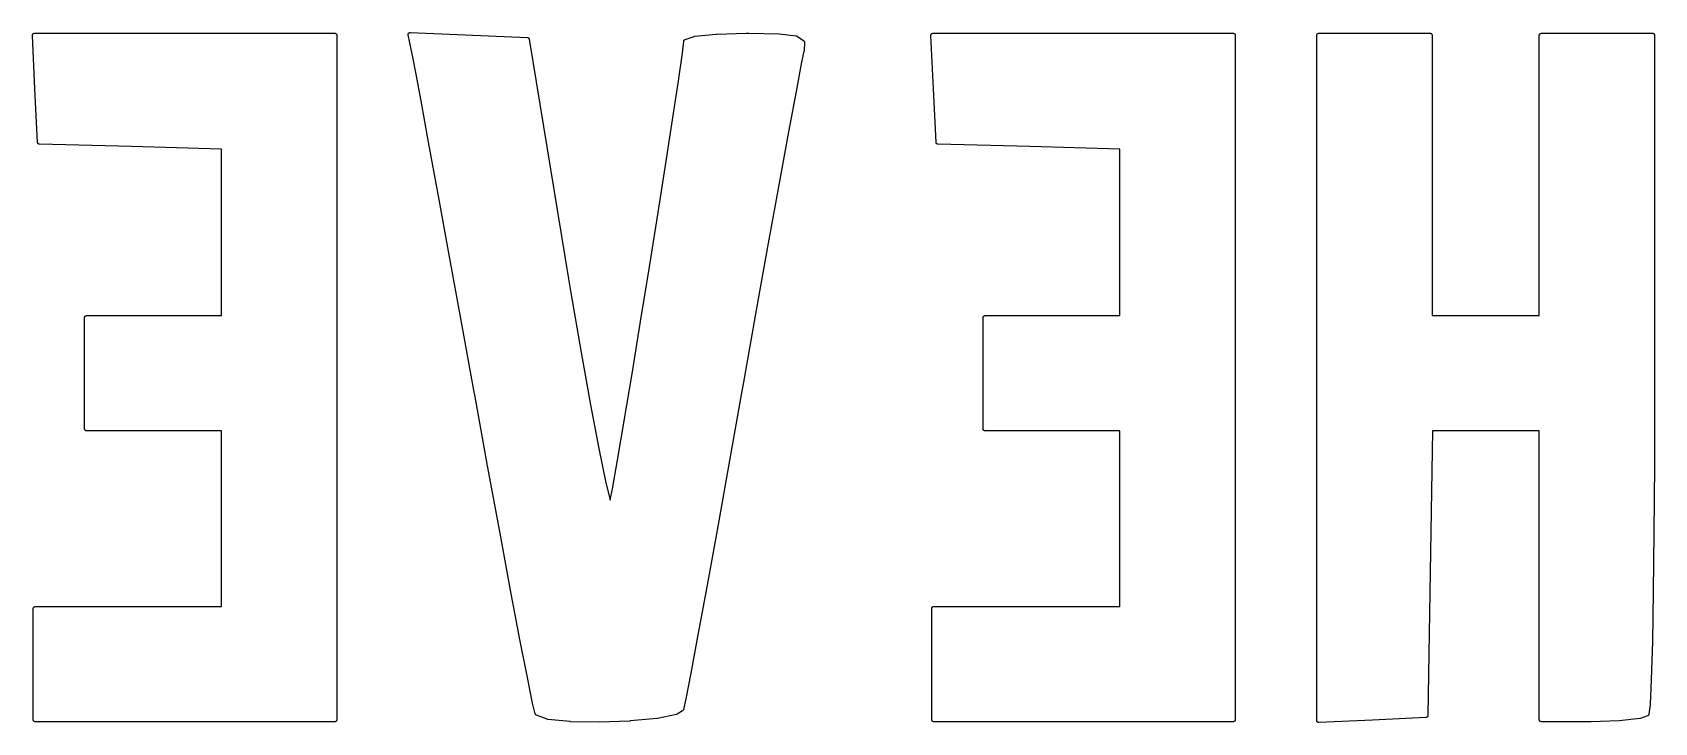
# Model space of a CAD drawing. Extents: x 82.3 to 113.6, y -103.4 to -64.8.
# Drawn here: x 92.578 to 96.59, y -86.417 to -84.709 of the extents above; entities that cross this region are included whole.
import ezdxf

# ---------------------------------------------------------------- set-up
doc = ezdxf.new("R2010")
doc.units = 0
doc.layers.add('BLACK', color=7, linetype='CONTINUOUS')

msp = doc.modelspace()

# ---------------------------------------------------------------- linework, layer by layer
at = {"layer": 'BLACK', "linetype": 'CONTINUOUS'}
for p, q in [((92.5778, -84.7163), (92.5779, -84.7159)), ((92.5778, -84.7164), (92.5778, -84.7163)), ((92.5778, -84.7165), (92.5778, -84.7164)), ((92.5778, -84.7166), (92.5778, -84.7165)), ((92.5841, -84.8488), (92.5778, -84.7166)), ((92.5779, -84.7153), (92.578, -84.715)), ((92.5779, -84.7154), (92.5779, -84.7153)), ((92.5779, -84.7155), (92.5779, -84.7154)), ((92.5779, -84.7159), (92.5779, -84.7155)), ((92.578, -84.715), (92.5781, -84.7146)), ((92.5781, -84.7146), (92.5782, -84.7145)), ((92.5782, -84.7144), (92.5784, -84.7141)), ((92.5782, -84.7145), (92.5782, -84.7144)), ((92.5784, -84.7141), (92.5786, -84.7137)), ((92.5786, -84.7136), (92.5787, -84.7135)), ((92.5786, -84.7137), (92.5786, -84.7136)), ((92.5787, -84.7135), (92.5789, -84.7132)), ((92.5789, -84.7132), (92.5791, -84.7129)), ((92.5791, -84.7129), (92.5792, -84.7129)), ((92.5792, -84.7129), (92.5793, -84.7128)), ((92.5793, -84.7128), (92.5796, -84.7125)), ((92.5796, -84.7125), (92.5799, -84.7123)), ((92.5799, -84.7123), (92.58, -84.7122)), ((92.58, -84.7122), (92.5804, -84.712)), ((92.58, -84.7122), (92.58, -84.7122)), ((92.5804, -84.712), (92.5807, -84.7118)), ((92.5807, -84.7118), (92.5808, -84.7118)), ((92.5808, -84.7118), (92.5809, -84.7117)), ((92.5809, -84.7117), (92.5813, -84.7116)), ((92.5813, -84.7116), (92.5816, -84.7115)), ((92.5816, -84.7115), (92.5817, -84.7115)), ((92.5817, -84.7115), (92.5818, -84.7114)), ((92.5818, -84.7114), (92.5822, -84.7114)), ((92.5822, -84.7114), (92.5826, -84.7113)), ((92.5826, -84.7113), (92.5827, -84.7113)), ((92.5827, -84.7113), (92.5828, -84.7113)), ((92.5828, -84.7113), (93.3257, -84.7113)), ((93.3257, -84.7113), (93.3262, -84.7114)), ((93.3262, -84.7114), (93.3267, -84.7114)), ((93.3267, -84.7114), (93.3267, -84.7114)), ((93.3267, -84.7114), (93.3267, -84.7114)), ((93.3267, -84.7114), (93.3272, -84.7116)), ((93.3272, -84.7116), (93.3276, -84.7117)), ((93.3276, -84.7117), (93.3276, -84.7117)), ((93.3276, -84.7117), (93.3276, -84.7117)), ((93.3276, -84.7117), (93.3281, -84.712)), ((93.3281, -84.712), (93.3285, -84.7122)), ((93.3285, -84.7122), (93.3285, -84.7122)), ((93.3285, -84.7122), (93.3285, -84.7122)), ((93.3285, -84.7122), (93.3288, -84.7125)), ((93.3288, -84.7125), (93.3292, -84.7128)), ((93.3292, -84.7128), (93.3292, -84.7128)), ((93.3292, -84.7128), (93.3292, -84.7128)), ((93.3292, -84.7128), (93.3295, -84.7131)), ((93.3295, -84.7131), (93.3298, -84.7136)), ((93.3298, -84.7136), (93.3298, -84.7136)), ((93.3298, -84.7136), (93.3298, -84.7136)), ((93.3298, -84.7136), (93.33, -84.714)), ((93.33, -84.714), (93.3303, -84.7144)), ((93.3303, -84.7144), (93.3303, -84.7144)), ((93.3303, -84.7144), (93.3303, -84.7145)), ((93.3303, -84.7145), (93.3304, -84.7148)), ((93.3304, -84.7148), (93.3306, -84.7154)), ((93.3306, -84.7154), (93.3306, -84.7154)), ((93.3306, -84.7154), (93.3306, -84.7154)), ((93.3306, -84.7154), (93.3306, -84.7158)), ((93.3306, -84.7158), (93.3307, -84.7163)), ((93.3307, -84.7163), (93.3307, -86.4097)), ((93.5074, -84.7137), (93.5075, -84.7133)), ((93.5074, -84.7141), (93.5074, -84.7137)), ((93.5074, -84.7142), (93.5074, -84.7141)), ((93.5074, -84.7143), (93.5074, -84.7142)), ((93.5074, -84.7147), (93.5074, -84.7143)), ((93.5074, -84.715), (93.5074, -84.7147)), ((93.5074, -84.7151), (93.5074, -84.715)), ((93.5074, -84.7153), (93.5074, -84.7151)), ((93.5075, -84.7153), (93.5074, -84.7153)), ((93.5075, -84.7131), (93.5076, -84.7127)), ((93.5075, -84.7132), (93.5075, -84.7131)), ((93.5075, -84.7133), (93.5075, -84.7132)), ((93.5196, -84.7745), (93.5075, -84.7153)), ((93.5076, -84.7127), (93.5077, -84.7124)), ((93.5077, -84.7124), (93.5078, -84.7123)), ((93.5078, -84.7122), (93.508, -84.7119)), ((93.5078, -84.7123), (93.5078, -84.7122)), ((93.508, -84.7119), (93.5082, -84.7115)), ((93.5082, -84.7115), (93.5083, -84.7114)), ((93.5083, -84.7113), (93.5086, -84.7111)), ((93.5083, -84.7114), (93.5083, -84.7113)), ((93.5086, -84.7111), (93.5088, -84.7108)), ((93.5088, -84.7108), (93.5089, -84.7107)), ((93.5089, -84.7107), (93.509, -84.7106)), ((93.509, -84.7106), (93.5093, -84.7104)), ((93.5093, -84.7104), (93.5096, -84.7101)), ((93.5096, -84.7101), (93.5097, -84.7101)), ((93.5097, -84.7101), (93.5098, -84.71)), ((93.5098, -84.71), (93.5101, -84.7099)), ((93.5101, -84.7099), (93.5105, -84.7097)), ((93.5105, -84.7097), (93.5106, -84.7097)), ((93.5106, -84.7097), (93.5107, -84.7096)), ((93.5107, -84.7096), (93.511, -84.7095)), ((93.511, -84.7095), (93.5114, -84.7094)), ((93.5114, -84.7094), (93.5115, -84.7094)), ((93.5115, -84.7094), (93.5116, -84.7094)), ((93.5116, -84.7094), (93.512, -84.7094)), ((93.512, -84.7094), (93.5124, -84.7093)), ((93.5124, -84.7093), (93.5125, -84.7093)), ((93.5125, -84.7093), (93.5126, -84.7093)), ((93.5126, -84.7093), (93.8021, -84.7219)), ((93.8021, -84.7219), (93.8022, -84.7219)), ((93.8021, -84.7219), (93.8021, -84.7219)), ((93.8021, -84.7219), (93.8021, -84.7219)), ((93.8022, -84.7219), (93.8026, -84.722)), ((93.8026, -84.722), (93.803, -84.7221)), ((93.803, -84.7221), (93.8031, -84.7221)), ((93.8031, -84.7221), (93.8031, -84.7221)), ((93.8031, -84.7221), (93.8036, -84.7222)), ((93.8036, -84.7222), (93.804, -84.7224)), ((93.804, -84.7224), (93.804, -84.7224)), ((93.804, -84.7224), (93.804, -84.7224)), ((93.804, -84.7224), (93.8044, -84.7227)), ((93.8044, -84.7227), (93.8048, -84.7229)), ((93.8048, -84.7229), (93.8048, -84.7229)), ((93.8048, -84.7229), (93.8049, -84.7229)), ((93.8049, -84.7229), (93.8052, -84.7232)), ((93.8052, -84.7232), (93.8055, -84.7235)), ((93.8055, -84.7235), (93.8056, -84.7236)), ((93.8056, -84.7236), (93.8056, -84.7236)), ((93.8056, -84.7236), (93.8058, -84.7239)), ((93.8058, -84.7239), (93.8061, -84.7243)), ((93.8061, -84.7243), (93.8061, -84.7243)), ((93.8061, -84.7243), (93.8062, -84.7244)), ((93.8062, -84.7244), (93.8064, -84.7248)), ((93.8064, -84.7248), (93.8066, -84.7252)), ((93.8066, -84.7252), (93.8066, -84.7252)), ((93.8066, -84.7252), (93.8066, -84.7252)), ((93.8066, -84.7252), (93.8067, -84.7256)), ((93.8067, -84.7256), (93.8068, -84.7261)), ((93.8068, -84.7261), (93.9042, -85.3188)), ((94.1856, -84.7604), (94.1887, -84.7317)), ((94.1887, -84.7317), (94.1888, -84.7316)), ((94.1888, -84.7312), (94.189, -84.7304)), ((94.1888, -84.7314), (94.1888, -84.7312)), ((94.1888, -84.7316), (94.1888, -84.7314)), ((94.189, -84.7302), (94.1891, -84.7301)), ((94.189, -84.7304), (94.189, -84.7302)), ((94.189, -84.7304), (94.189, -84.7304)), ((94.1891, -84.7301), (94.1892, -84.7298)), ((94.1892, -84.7298), (94.1893, -84.7294)), ((94.1893, -84.7294), (94.1894, -84.7293)), ((94.1894, -84.7292), (94.1896, -84.7289)), ((94.1894, -84.7293), (94.1894, -84.7292)), ((94.1896, -84.7289), (94.1898, -84.7286)), ((94.1898, -84.7286), (94.1899, -84.7285)), ((94.1899, -84.7284), (94.1902, -84.7281)), ((94.1899, -84.7285), (94.1899, -84.7284)), ((94.1902, -84.7281), (94.1904, -84.7278)), ((94.1904, -84.7278), (94.1905, -84.7278)), ((94.1905, -84.7278), (94.1906, -84.7277)), ((94.1906, -84.7277), (94.1909, -84.7275)), ((94.1909, -84.7275), (94.1912, -84.7272)), ((94.1912, -84.7272), (94.1913, -84.7272)), ((94.1913, -84.7272), (94.1914, -84.7271)), ((94.1914, -84.7271), (94.1917, -84.727)), ((94.1917, -84.727), (94.1921, -84.7268)), ((94.1921, -84.7268), (94.1922, -84.7268)), ((94.1922, -84.7268), (94.1923, -84.7267)), ((94.1923, -84.7267), (94.2148, -84.7191)), ((94.2148, -84.7191), (94.2149, -84.719)), ((94.2149, -84.719), (94.2149, -84.719)), ((94.2149, -84.719), (94.215, -84.719)), ((94.215, -84.719), (94.2154, -84.7189)), ((94.2154, -84.7189), (94.2158, -84.7188)), ((94.2158, -84.7188), (94.2159, -84.7188)), ((94.2159, -84.7188), (94.2692, -84.7134)), ((94.2159, -84.7188), (94.2159, -84.7188)), ((94.2692, -84.7134), (94.2693, -84.7134)), ((94.2693, -84.7134), (94.2694, -84.7134)), ((94.2694, -84.7134), (94.2696, -84.7134)), ((94.2696, -84.7134), (94.343, -84.7113)), ((94.343, -84.7113), (94.343, -84.7113)), ((94.343, -84.7113), (94.3431, -84.7113)), ((94.3431, -84.7113), (94.3431, -84.7113)), ((94.3431, -84.7113), (94.3497, -84.7113)), ((94.3497, -84.7113), (94.3498, -84.7113)), ((94.3498, -84.7113), (94.3498, -84.7113)), ((94.3498, -84.7113), (94.3498, -84.7113)), ((94.3498, -84.7113), (94.4251, -84.7126)), ((94.4251, -84.7126), (94.4252, -84.7127)), ((94.4252, -84.7127), (94.4254, -84.7127)), ((94.4254, -84.7127), (94.4256, -84.7127)), ((94.4256, -84.7127), (94.4673, -84.7179)), ((94.4673, -84.7179), (94.4674, -84.7179)), ((94.4674, -84.7179), (94.4676, -84.7179)), ((94.4676, -84.7179), (94.4678, -84.7179)), ((94.4678, -84.7179), (94.4681, -84.718)), ((94.4681, -84.718), (94.4683, -84.7181)), ((94.4683, -84.7181), (94.4685, -84.7182)), ((94.4685, -84.7182), (94.4687, -84.7182)), ((94.4687, -84.7182), (94.469, -84.7184)), ((94.469, -84.7184), (94.4692, -84.7185)), ((94.4692, -84.7185), (94.4694, -84.7186)), ((94.4694, -84.7186), (94.4696, -84.7187)), ((94.4696, -84.7187), (94.4857, -84.7299)), ((94.4857, -84.7299), (94.4858, -84.7299)), ((94.4858, -84.7299), (94.4859, -84.73)), ((94.4859, -84.73), (94.4859, -84.73)), ((94.4859, -84.73), (94.4862, -84.7303)), ((94.4862, -84.7303), (94.4865, -84.7306)), ((94.4865, -84.7306), (94.4866, -84.7306)), ((94.4866, -84.7306), (94.4867, -84.7307)), ((94.4867, -84.7307), (94.4869, -84.731)), ((94.4879, -84.7343), (94.4867, -84.7537)), ((94.4869, -84.731), (94.4871, -84.7313)), ((94.4871, -84.7313), (94.4872, -84.7314)), ((94.4872, -84.7314), (94.4872, -84.7315)), ((94.4872, -84.7315), (94.4874, -84.7318)), ((94.4874, -84.7318), (94.4876, -84.7322)), ((94.4876, -84.7322), (94.4876, -84.7323)), ((94.4876, -84.7323), (94.4876, -84.7324)), ((94.4876, -84.7324), (94.4877, -84.7328)), ((94.4877, -84.7328), (94.4878, -84.7331)), ((94.4878, -84.7331), (94.4878, -84.7332)), ((94.4878, -84.7332), (94.4879, -84.7333)), ((94.4879, -84.7333), (94.4879, -84.7337)), ((94.4879, -84.7337), (94.4879, -84.7341)), ((94.4879, -84.7341), (94.4879, -84.7342)), ((94.4879, -84.7342), (94.4879, -84.7343)), ((94.8003, -84.7163), (94.8004, -84.7159)), ((94.8003, -84.7164), (94.8003, -84.7163)), ((94.8003, -84.7165), (94.8003, -84.7164)), ((94.8003, -84.7166), (94.8003, -84.7165)), ((94.8066, -84.8488), (94.8003, -84.7166)), ((94.8004, -84.7153), (94.8005, -84.715)), ((94.8004, -84.7154), (94.8004, -84.7153)), ((94.8004, -84.7155), (94.8004, -84.7154)), ((94.8004, -84.7159), (94.8004, -84.7155)), ((94.8005, -84.715), (94.8006, -84.7146)), ((94.8006, -84.7146), (94.8007, -84.7145)), ((94.8007, -84.7144), (94.8009, -84.7141)), ((94.8007, -84.7145), (94.8007, -84.7144)), ((94.8009, -84.7141), (94.8011, -84.7137)), ((94.8011, -84.7136), (94.8012, -84.7135)), ((94.8011, -84.7137), (94.8011, -84.7136)), ((94.8012, -84.7135), (94.8014, -84.7132)), ((94.8014, -84.7132), (94.8016, -84.7129)), ((94.8016, -84.7129), (94.8017, -84.7129)), ((94.8017, -84.7129), (94.8018, -84.7128)), ((94.8018, -84.7128), (94.8021, -84.7125)), ((94.8021, -84.7125), (94.8024, -84.7123)), ((94.8024, -84.7123), (94.8025, -84.7122)), ((94.8025, -84.7122), (94.8029, -84.712)), ((94.8025, -84.7122), (94.8025, -84.7122)), ((94.8029, -84.712), (94.8032, -84.7118)), ((94.8032, -84.7118), (94.8033, -84.7118)), ((94.8033, -84.7118), (94.8034, -84.7117)), ((94.8034, -84.7117), (94.8038, -84.7116)), ((94.8038, -84.7116), (94.8041, -84.7115)), ((94.8041, -84.7115), (94.8042, -84.7115)), ((94.8042, -84.7115), (94.8043, -84.7114)), ((94.8043, -84.7114), (94.8047, -84.7114)), ((94.8047, -84.7114), (94.8051, -84.7113)), ((94.8051, -84.7113), (94.8052, -84.7113)), ((94.8052, -84.7113), (94.8053, -84.7113)), ((94.8053, -84.7113), (95.5482, -84.7113)), ((95.5482, -84.7113), (95.5487, -84.7114)), ((95.5487, -84.7114), (95.5492, -84.7114)), ((95.5492, -84.7114), (95.5492, -84.7114)), ((95.5492, -84.7114), (95.5492, -84.7114)), ((95.5492, -84.7114), (95.5497, -84.7116)), ((95.5497, -84.7116), (95.5501, -84.7117)), ((95.5501, -84.7117), (95.5501, -84.7117)), ((95.5501, -84.7117), (95.5501, -84.7117)), ((95.5501, -84.7117), (95.5506, -84.712)), ((95.5506, -84.712), (95.551, -84.7122)), ((95.551, -84.7122), (95.551, -84.7122)), ((95.551, -84.7122), (95.551, -84.7122)), ((95.551, -84.7122), (95.5513, -84.7125)), ((95.5513, -84.7125), (95.5517, -84.7128)), ((95.5517, -84.7128), (95.5517, -84.7128)), ((95.5517, -84.7128), (95.5517, -84.7128)), ((95.5517, -84.7128), (95.552, -84.7131)), ((95.552, -84.7131), (95.5523, -84.7136)), ((95.5523, -84.7136), (95.5523, -84.7136)), ((95.5523, -84.7136), (95.5523, -84.7136)), ((95.5523, -84.7136), (95.5525, -84.714)), ((95.5525, -84.714), (95.5528, -84.7144)), ((95.5528, -84.7144), (95.5528, -84.7144)), ((95.5528, -84.7144), (95.5528, -84.7145)), ((95.5528, -84.7145), (95.5529, -84.7148)), ((95.5529, -84.7148), (95.5531, -84.7154)), ((95.5531, -84.7154), (95.5531, -84.7154)), ((95.5531, -84.7154), (95.5531, -84.7154)), ((95.5531, -84.7154), (95.5531, -84.7158)), ((95.5531, -84.7158), (95.5532, -84.7163)), ((95.5532, -84.7163), (95.5532, -86.4097)), ((95.7548, -84.7163), (95.7549, -84.7157)), ((95.7548, -86.4117), (95.7548, -84.7163)), ((95.7549, -84.7153), (95.7551, -84.7148)), ((95.7549, -84.7157), (95.7549, -84.7153)), ((95.7549, -84.7153), (95.7549, -84.7153)), ((95.7549, -84.7153), (95.7549, -84.7153)), ((95.7551, -84.7148), (95.7552, -84.7144)), ((95.7552, -84.7144), (95.7555, -84.7139)), ((95.7552, -84.7144), (95.7552, -84.7144)), ((95.7552, -84.7144), (95.7552, -84.7144)), ((95.7555, -84.7139), (95.7557, -84.7135)), ((95.7557, -84.7135), (95.756, -84.7131)), ((95.7557, -84.7135), (95.7557, -84.7135)), ((95.7557, -84.7135), (95.7557, -84.7135)), ((95.756, -84.7131), (95.7563, -84.7128)), ((95.7563, -84.7128), (95.7567, -84.7125)), ((95.7563, -84.7128), (95.7563, -84.7128)), ((95.7563, -84.7128), (95.7563, -84.7128)), ((95.7567, -84.7125), (95.7571, -84.7122)), ((95.7571, -84.7121), (95.7575, -84.7119)), ((95.7571, -84.7122), (95.7571, -84.7121)), ((95.7571, -84.7122), (95.7571, -84.7122)), ((95.7575, -84.7119), (95.7579, -84.7117)), ((95.7579, -84.7117), (95.7579, -84.7117)), ((95.7579, -84.7117), (95.758, -84.7117)), ((95.758, -84.7117), (95.7584, -84.7116)), ((95.7584, -84.7116), (95.7589, -84.7114)), ((95.7589, -84.7114), (95.7589, -84.7114)), ((95.7589, -84.7114), (95.7589, -84.7114)), ((95.7589, -84.7114), (95.7593, -84.7114)), ((95.7593, -84.7114), (95.7598, -84.7113)), ((95.7598, -84.7113), (96.0351, -84.7113)), ((96.0351, -84.7113), (96.0356, -84.7114)), ((96.0356, -84.7114), (96.036, -84.7114)), ((96.036, -84.7114), (96.036, -84.7114)), ((96.036, -84.7114), (96.036, -84.7114)), ((96.036, -84.7114), (96.0366, -84.7116)), ((96.0366, -84.7116), (96.0369, -84.7117)), ((96.0369, -84.7117), (96.037, -84.7117)), ((96.037, -84.7117), (96.037, -84.7117)), ((96.037, -84.7117), (96.0375, -84.712)), ((96.0375, -84.712), (96.0378, -84.7122)), ((96.0378, -84.7122), (96.0378, -84.7122)), ((96.0378, -84.7122), (96.0378, -84.7122)), ((96.0378, -84.7122), (96.0382, -84.7125)), ((96.0382, -84.7125), (96.0385, -84.7128)), ((96.0385, -84.7128), (96.0386, -84.7128)), ((96.0386, -84.7128), (96.0386, -84.7128)), ((96.0386, -84.7128), (96.0388, -84.7131)), ((96.0388, -84.7131), (96.0392, -84.7136)), ((96.0392, -84.7136), (96.0392, -84.7136)), ((96.0392, -84.7136), (96.0392, -84.7136)), ((96.0392, -84.7136), (96.0394, -84.714)), ((96.0394, -84.714), (96.0396, -84.7144)), ((96.0396, -84.7144), (96.0396, -84.7144)), ((96.0396, -84.7144), (96.0396, -84.7145)), ((96.0396, -84.7145), (96.0397, -84.7148)), ((96.0397, -84.7148), (96.0399, -84.7154)), ((96.0399, -84.7154), (96.0399, -84.7154)), ((96.0399, -84.7154), (96.0399, -84.7154)), ((96.0399, -84.7154), (96.0399, -84.7158)), ((96.0399, -84.7158), (96.04, -84.7163)), ((96.04, -84.7163), (96.04, -85.4098)), ((96.3052, -84.7157), (96.3053, -84.7153)), ((96.3052, -84.7163), (96.3052, -84.7157)), ((96.3052, -85.4098), (96.3052, -84.7163)), ((96.3053, -84.7153), (96.3054, -84.7148)), ((96.3053, -84.7153), (96.3053, -84.7153)), ((96.3053, -84.7153), (96.3053, -84.7153)), ((96.3054, -84.7148), (96.3056, -84.7144)), ((96.3056, -84.7144), (96.3058, -84.7139)), ((96.3056, -84.7144), (96.3056, -84.7144)), ((96.3056, -84.7144), (96.3056, -84.7144)), ((96.3058, -84.7139), (96.306, -84.7135)), ((96.306, -84.7135), (96.3064, -84.7131)), ((96.306, -84.7135), (96.306, -84.7135)), ((96.306, -84.7135), (96.306, -84.7135)), ((96.3064, -84.7131), (96.3066, -84.7128)), ((96.3066, -84.7128), (96.3067, -84.7128)), ((96.3067, -84.7128), (96.307, -84.7125)), ((96.3067, -84.7128), (96.3067, -84.7128)), ((96.307, -84.7125), (96.3074, -84.7122)), ((96.3074, -84.7121), (96.3079, -84.7119)), ((96.3074, -84.7122), (96.3074, -84.7121)), ((96.3074, -84.7122), (96.3074, -84.7122)), ((96.3079, -84.7119), (96.3083, -84.7117)), ((96.3083, -84.7117), (96.3087, -84.7116)), ((96.3083, -84.7117), (96.3083, -84.7117)), ((96.3083, -84.7117), (96.3083, -84.7117)), ((96.3087, -84.7116), (96.3092, -84.7114)), ((96.3092, -84.7114), (96.3092, -84.7114)), ((96.3092, -84.7114), (96.3092, -84.7114)), ((96.3092, -84.7114), (96.3097, -84.7114)), ((96.3097, -84.7114), (96.3102, -84.7113)), ((96.3102, -84.7113), (96.5854, -84.7113)), ((96.5854, -84.7113), (96.5859, -84.7114)), ((96.5859, -84.7114), (96.5863, -84.7114)), ((96.5863, -84.7114), (96.5864, -84.7114)), ((96.5864, -84.7114), (96.5864, -84.7114)), ((96.5864, -84.7114), (96.5869, -84.7116)), ((96.5869, -84.7116), (96.5873, -84.7117)), ((96.5873, -84.7117), (96.5873, -84.7117)), ((96.5873, -84.7117), (96.5873, -84.7117)), ((96.5873, -84.7117), (96.5878, -84.712)), ((96.5878, -84.712), (96.5881, -84.7122)), ((96.5881, -84.7122), (96.5881, -84.7122)), ((96.5881, -84.7122), (96.5882, -84.7122)), ((96.5882, -84.7122), (96.5885, -84.7125)), ((96.5885, -84.7125), (96.5889, -84.7128)), ((96.5889, -84.7128), (96.5889, -84.7128)), ((96.5889, -84.7128), (96.5889, -84.7128)), ((96.5889, -84.7128), (96.5891, -84.7131)), ((96.5891, -84.7131), (96.5895, -84.7136)), ((96.5895, -84.7136), (96.5895, -84.7136)), ((96.5895, -84.7136), (96.5895, -84.7136)), ((96.5895, -84.7136), (96.5897, -84.714)), ((96.5897, -84.714), (96.59, -84.7144)), ((96.59, -84.7144), (96.59, -84.7144)), ((96.59, -84.7144), (96.59, -84.7145)), ((96.59, -84.7145), (96.5901, -84.7148)), ((96.5901, -84.7148), (96.5902, -84.7154)), ((96.5902, -84.7154), (96.5902, -84.7154)), ((96.5902, -84.7154), (96.5902, -84.7154)), ((96.5902, -84.7154), (96.5903, -84.7158)), ((96.5903, -84.7158), (96.5903, -84.7163)), ((96.5903, -84.7163), (96.5903, -85.5489)), ((93.5261, -84.8083), (93.5196, -84.7745)), ((94.1766, -84.8236), (94.1856, -84.7604)), ((94.4863, -84.7554), (94.4797, -84.7871)), ((94.4865, -84.7547), (94.4863, -84.7554)), ((94.4867, -84.7537), (94.4865, -84.7547)), ((94.4865, -84.7547), (94.4865, -84.7547)), ((94.4867, -84.7537), (94.4867, -84.7537)), ((93.5261, -84.8084), (93.5261, -84.8083)), ((93.5261, -84.8083), (93.5261, -84.8083)), ((93.5391, -84.8788), (93.5261, -84.8084)), ((94.1629, -84.915), (94.1766, -84.8237)), ((94.1766, -84.8237), (94.1766, -84.8236)), ((94.4797, -84.7871), (94.4667, -84.8555)), ((92.5841, -84.8489), (92.5841, -84.8488)), ((92.5841, -84.8488), (92.5841, -84.8488)), ((92.5904, -84.9812), (92.5841, -84.8489)), ((94.4667, -84.8556), (94.4482, -84.9555)), ((94.4667, -84.8555), (94.4667, -84.8556)), ((94.8066, -84.8489), (94.8066, -84.8488)), ((94.8066, -84.8488), (94.8066, -84.8488)), ((94.8129, -84.9812), (94.8066, -84.8489)), ((93.5392, -84.8789), (93.5391, -84.8788)), ((93.5579, -84.9809), (93.5392, -84.8789)), ((94.1454, -85.0275), (94.1629, -84.9151)), ((94.1629, -84.9151), (94.1629, -84.915)), ((92.5905, -84.9814), (92.5904, -84.9812)), ((92.5905, -84.9817), (92.5905, -84.9814)), ((92.5905, -84.9819), (92.5905, -84.9817)), ((92.5906, -84.9821), (92.5905, -84.9819)), ((92.5907, -84.9824), (92.5906, -84.9821)), ((92.5907, -84.9827), (92.5907, -84.9824)), ((92.5908, -84.9829), (92.5907, -84.9827)), ((92.5909, -84.983), (92.5908, -84.9829)), ((92.591, -84.9833), (92.5909, -84.983)), ((92.5912, -84.9835), (92.591, -84.9833)), ((92.5913, -84.9837), (92.5912, -84.9835)), ((92.5914, -84.9839), (92.5913, -84.9837)), ((92.5916, -84.9841), (92.5914, -84.9839)), ((92.5918, -84.9843), (92.5916, -84.9841)), ((92.5919, -84.9844), (92.5918, -84.9843)), ((92.592, -84.9846), (92.5919, -84.9844)), ((92.5923, -84.9848), (92.592, -84.9846)), ((93.5814, -85.1094), (93.5579, -84.9809)), ((93.5579, -84.9809), (93.5579, -84.9809)), ((94.4482, -84.9555), (94.425, -85.0822)), ((94.4482, -84.9555), (94.4482, -84.9555)), ((94.813, -84.9814), (94.8129, -84.9812)), ((94.813, -84.9817), (94.813, -84.9814)), ((94.813, -84.9819), (94.813, -84.9817)), ((94.8131, -84.9821), (94.813, -84.9819)), ((94.8132, -84.9824), (94.8131, -84.9821)), ((94.8132, -84.9827), (94.8132, -84.9824)), ((94.8133, -84.9829), (94.8132, -84.9827)), ((94.8134, -84.983), (94.8133, -84.9829)), ((94.8135, -84.9833), (94.8134, -84.983)), ((94.8137, -84.9835), (94.8135, -84.9833)), ((94.8138, -84.9837), (94.8137, -84.9835)), ((94.8139, -84.9839), (94.8138, -84.9837)), ((94.8141, -84.9841), (94.8139, -84.9839)), ((94.8143, -84.9843), (94.8141, -84.9841)), ((94.8144, -84.9844), (94.8143, -84.9843)), ((94.8145, -84.9846), (94.8144, -84.9844)), ((94.8148, -84.9848), (94.8145, -84.9846)), ((92.5925, -84.985), (92.5923, -84.9848)), ((92.5927, -84.9851), (92.5925, -84.985)), ((92.5928, -84.9852), (92.5927, -84.9851)), ((92.5931, -84.9853), (92.5928, -84.9852)), ((92.5933, -84.9855), (92.5931, -84.9853)), ((92.5935, -84.9855), (92.5933, -84.9855)), ((92.5937, -84.9856), (92.5935, -84.9855)), ((92.594, -84.9857), (92.5937, -84.9856)), ((92.5942, -84.9858), (92.594, -84.9857)), ((92.5945, -84.9858), (92.5942, -84.9858)), ((92.5946, -84.9859), (92.5945, -84.9858)), ((92.5949, -84.9859), (92.5946, -84.9859)), ((92.5952, -84.9859), (92.5949, -84.9859)), ((92.5953, -84.9859), (92.5952, -84.9859)), ((92.8228, -84.9919), (92.5953, -84.9859)), ((93.0455, -84.9978), (92.8228, -84.9919)), ((93.0455, -85.4098), (93.0455, -84.9978)), ((94.815, -84.985), (94.8148, -84.9848)), ((94.8152, -84.9851), (94.815, -84.985)), ((94.8153, -84.9852), (94.8152, -84.9851)), ((94.8156, -84.9853), (94.8153, -84.9852)), ((94.8158, -84.9855), (94.8156, -84.9853)), ((94.816, -84.9855), (94.8158, -84.9855)), ((94.8162, -84.9856), (94.816, -84.9855)), ((94.8165, -84.9857), (94.8162, -84.9856)), ((94.8167, -84.9858), (94.8165, -84.9857)), ((94.817, -84.9858), (94.8167, -84.9858)), ((94.8171, -84.9859), (94.817, -84.9858)), ((94.8174, -84.9859), (94.8171, -84.9859)), ((94.8177, -84.9859), (94.8174, -84.9859)), ((94.8178, -84.9859), (94.8177, -84.9859)), ((95.0453, -84.9919), (94.8178, -84.9859)), ((95.268, -84.9978), (95.0453, -84.9919)), ((95.268, -85.4098), (95.268, -84.9978)), ((94.1254, -85.1545), (94.1454, -85.0276)), ((94.1454, -85.0276), (94.1454, -85.0275)), ((94.425, -85.0823), (94.3981, -85.2309)), ((94.425, -85.0822), (94.425, -85.0823)), ((93.6087, -85.2594), (93.5814, -85.1094)), ((93.5814, -85.1094), (93.5814, -85.1094)), ((93.5814, -85.1094), (93.5814, -85.1094)), ((94.104, -85.289), (94.1254, -85.1545)), ((94.1254, -85.1545), (94.1254, -85.1545)), ((93.639, -85.4257), (93.6087, -85.2594)), ((93.6087, -85.2594), (93.6087, -85.2594)), ((94.3981, -85.2309), (94.3684, -85.3965)), ((94.3981, -85.2309), (94.3981, -85.2309)), ((94.3981, -85.2309), (94.3981, -85.2309)), ((94.0821, -85.4243), (94.104, -85.289)), ((94.104, -85.289), (94.104, -85.289)), ((94.104, -85.289), (94.104, -85.289)), ((93.9042, -85.3188), (93.9099, -85.3535)), ((93.9099, -85.3535), (93.935, -85.5009)), ((92.7068, -85.4148), (92.7069, -85.4143)), ((92.7068, -85.69), (92.7068, -85.4148)), ((92.7069, -85.4138), (92.7071, -85.4133)), ((92.7069, -85.4143), (92.7069, -85.4138)), ((92.7069, -85.4138), (92.7069, -85.4138)), ((92.7069, -85.4138), (92.7069, -85.4138)), ((92.7071, -85.4133), (92.7072, -85.4129)), ((92.7072, -85.4129), (92.7075, -85.4124)), ((92.7072, -85.4129), (92.7072, -85.4129)), ((92.7072, -85.4129), (92.7072, -85.4129)), ((92.7075, -85.4124), (92.7077, -85.412)), ((92.7077, -85.412), (92.708, -85.4116)), ((92.7077, -85.412), (92.7077, -85.412)), ((92.7077, -85.412), (92.7077, -85.412)), ((92.708, -85.4116), (92.7083, -85.4113)), ((92.7083, -85.4113), (92.7087, -85.411)), ((92.7083, -85.4113), (92.7083, -85.4113)), ((92.7083, -85.4113), (92.7083, -85.4113)), ((92.7087, -85.411), (92.7091, -85.4107)), ((92.7091, -85.4106), (92.7095, -85.4104)), ((92.7091, -85.4107), (92.7091, -85.4106)), ((92.7091, -85.4107), (92.7091, -85.4107)), ((92.7095, -85.4104), (92.7099, -85.4102)), ((92.7099, -85.4102), (92.7099, -85.4102)), ((92.7099, -85.4102), (92.71, -85.4102)), ((92.71, -85.4102), (92.7104, -85.4101)), ((92.7104, -85.4101), (92.7109, -85.4099)), ((92.7109, -85.4099), (92.7109, -85.4099)), ((92.7109, -85.4099), (92.7109, -85.4099)), ((92.7109, -85.4099), (92.7113, -85.4099)), ((92.7113, -85.4099), (92.7118, -85.4098)), ((92.7118, -85.4098), (93.0455, -85.4098)), ((93.6712, -85.6034), (93.639, -85.4257)), ((93.639, -85.4257), (93.639, -85.4257)), ((93.639, -85.4257), (93.639, -85.4257)), ((94.0609, -85.5536), (94.0821, -85.4244)), ((94.0821, -85.4244), (94.0821, -85.4243)), ((94.3684, -85.3965), (94.3367, -85.5745)), ((94.3684, -85.3965), (94.3684, -85.3965)), ((94.9293, -85.4148), (94.9294, -85.4143)), ((94.9293, -85.69), (94.9293, -85.4148)), ((94.9294, -85.4138), (94.9296, -85.4133)), ((94.9294, -85.4143), (94.9294, -85.4138)), ((94.9294, -85.4138), (94.9294, -85.4138)), ((94.9294, -85.4138), (94.9294, -85.4138)), ((94.9296, -85.4133), (94.9297, -85.4129)), ((94.9297, -85.4129), (94.93, -85.4124)), ((94.9297, -85.4129), (94.9297, -85.4129)), ((94.9297, -85.4129), (94.9297, -85.4129)), ((94.93, -85.4124), (94.9302, -85.412)), ((94.9302, -85.412), (94.9305, -85.4116)), ((94.9302, -85.412), (94.9302, -85.412)), ((94.9302, -85.412), (94.9302, -85.412)), ((94.9305, -85.4116), (94.9308, -85.4113)), ((94.9308, -85.4113), (94.9312, -85.411)), ((94.9308, -85.4113), (94.9308, -85.4113)), ((94.9308, -85.4113), (94.9308, -85.4113)), ((94.9312, -85.411), (94.9316, -85.4107)), ((94.9316, -85.4106), (94.932, -85.4104)), ((94.9316, -85.4107), (94.9316, -85.4106)), ((94.9316, -85.4107), (94.9316, -85.4107)), ((94.932, -85.4104), (94.9324, -85.4102)), ((94.9324, -85.4102), (94.9324, -85.4102)), ((94.9324, -85.4102), (94.9325, -85.4102)), ((94.9325, -85.4102), (94.9329, -85.4101)), ((94.9329, -85.4101), (94.9334, -85.4099)), ((94.9334, -85.4099), (94.9334, -85.4099)), ((94.9334, -85.4099), (94.9334, -85.4099)), ((94.9334, -85.4099), (94.9338, -85.4099)), ((94.9338, -85.4099), (94.9343, -85.4098)), ((94.9343, -85.4098), (95.268, -85.4098)), ((96.04, -85.4098), (96.3052, -85.4098)), ((93.935, -85.5009), (93.935, -85.5009)), ((93.935, -85.5009), (93.9582, -85.6309)), ((94.0416, -85.6702), (94.0609, -85.5537)), ((94.0609, -85.5537), (94.0609, -85.5536)), ((94.0609, -85.5536), (94.0609, -85.5536)), ((94.3367, -85.5745), (94.3337, -85.5917)), ((96.5903, -85.5489), (96.5903, -85.6002)), ((93.6717, -85.6061), (93.6712, -85.6034)), ((93.6717, -85.6062), (93.6717, -85.6061)), ((93.6717, -85.6061), (93.6717, -85.6061)), ((93.7037, -85.7817), (93.6717, -85.6062)), ((94.3337, -85.5918), (94.3022, -85.7681)), ((94.3337, -85.5917), (94.3337, -85.5918)), ((94.3337, -85.5918), (94.3337, -85.5918)), ((96.5903, -85.6002), (96.5898, -85.7807)), ((96.5903, -85.6002), (96.5903, -85.6002)), ((93.9582, -85.6309), (93.9786, -85.7386)), ((92.7069, -85.6905), (92.7068, -85.69)), ((92.7069, -85.6909), (92.7069, -85.6905)), ((92.7069, -85.691), (92.7069, -85.6909)), ((92.7071, -85.6915), (92.7069, -85.691)), ((92.7069, -85.691), (92.7069, -85.691)), ((92.7072, -85.6919), (92.7071, -85.6915)), ((92.7074, -85.6923), (92.7072, -85.6919)), ((92.7072, -85.6919), (92.7072, -85.6919)), ((92.7072, -85.6919), (92.7072, -85.6919)), ((92.7076, -85.6927), (92.7074, -85.6923)), ((92.7077, -85.6928), (92.7076, -85.6927)), ((92.708, -85.6932), (92.7077, -85.6928)), ((92.7077, -85.6928), (92.7077, -85.6928)), ((92.7083, -85.6935), (92.708, -85.6932)), ((92.7086, -85.6938), (92.7083, -85.6935)), ((92.7083, -85.6935), (92.7083, -85.6935)), ((92.7083, -85.6935), (92.7083, -85.6935)), ((92.709, -85.6941), (92.7086, -85.6938)), ((92.7094, -85.6943), (92.709, -85.6941)), ((92.709, -85.6941), (92.709, -85.6941)), ((92.709, -85.6941), (92.709, -85.6941)), ((92.7099, -85.6946), (92.7094, -85.6943)), ((92.7103, -85.6947), (92.7099, -85.6946)), ((92.7099, -85.6946), (92.7099, -85.6946)), ((92.7099, -85.6946), (92.7099, -85.6946)), ((92.7108, -85.6949), (92.7103, -85.6947)), ((92.7113, -85.6949), (92.7108, -85.6949)), ((92.7108, -85.6949), (92.7108, -85.6949)), ((92.7108, -85.6949), (92.7108, -85.6949)), ((92.7118, -85.695), (92.7113, -85.6949)), ((93.0455, -85.695), (92.7118, -85.695)), ((93.0455, -86.1295), (93.0455, -85.695)), ((94.0251, -85.7673), (94.0416, -85.6703)), ((94.0416, -85.6703), (94.0416, -85.6702)), ((94.0416, -85.6702), (94.0416, -85.6702)), ((94.9294, -85.6905), (94.9293, -85.69)), ((94.9294, -85.6909), (94.9294, -85.6905)), ((94.9294, -85.691), (94.9294, -85.6909)), ((94.9296, -85.6915), (94.9294, -85.691)), ((94.9294, -85.691), (94.9294, -85.691)), ((94.9297, -85.6919), (94.9296, -85.6915)), ((94.9299, -85.6923), (94.9297, -85.6919)), ((94.9297, -85.6919), (94.9297, -85.6919)), ((94.9297, -85.6919), (94.9297, -85.6919)), ((94.9301, -85.6927), (94.9299, -85.6923)), ((94.9302, -85.6928), (94.9301, -85.6927)), ((94.9305, -85.6932), (94.9302, -85.6928)), ((94.9302, -85.6928), (94.9302, -85.6928)), ((94.9308, -85.6935), (94.9305, -85.6932)), ((94.9311, -85.6938), (94.9308, -85.6935)), ((94.9308, -85.6935), (94.9308, -85.6935)), ((94.9308, -85.6935), (94.9308, -85.6935)), ((94.9315, -85.6941), (94.9311, -85.6938)), ((94.9319, -85.6943), (94.9315, -85.6941)), ((94.9315, -85.6941), (94.9315, -85.6941)), ((94.9315, -85.6941), (94.9315, -85.6941)), ((94.9324, -85.6946), (94.9319, -85.6943)), ((94.9328, -85.6947), (94.9324, -85.6946)), ((94.9324, -85.6946), (94.9324, -85.6946)), ((94.9324, -85.6946), (94.9324, -85.6946)), ((94.9333, -85.6949), (94.9328, -85.6947)), ((94.9338, -85.6949), (94.9333, -85.6949)), ((94.9333, -85.6949), (94.9333, -85.6949)), ((94.9333, -85.6949), (94.9333, -85.6949)), ((94.9343, -85.695), (94.9338, -85.6949)), ((95.268, -85.695), (94.9343, -85.695)), ((95.268, -86.1295), (95.268, -85.695)), ((96.0409, -85.695), (96.0352, -86.0446)), ((96.3052, -85.695), (96.0409, -85.695)), ((96.3052, -86.4097), (96.3052, -85.695)), ((93.9786, -85.7386), (93.9954, -85.8191)), ((93.7037, -85.7818), (93.7037, -85.7817)), ((93.7037, -85.7817), (93.7037, -85.7817)), ((93.7336, -85.9442), (93.7037, -85.7818)), ((94.0125, -85.8381), (94.0251, -85.7674)), ((94.0251, -85.7674), (94.0251, -85.7673)), ((94.3022, -85.7681), (94.2729, -85.9314)), ((94.3022, -85.7681), (94.3022, -85.7681)), ((96.5898, -85.7807), (96.5886, -85.9467)), ((96.5898, -85.7807), (96.5898, -85.7807)), ((93.9954, -85.8191), (94.007, -85.8661)), ((94.007, -85.8661), (94.0125, -85.8381)), ((93.7606, -86.0888), (93.7336, -85.9442)), ((93.7336, -85.9442), (93.7336, -85.9442)), ((93.7336, -85.9442), (93.7336, -85.9442)), ((94.2729, -85.9314), (94.2465, -86.0767)), ((94.2729, -85.9314), (94.2729, -85.9314)), ((96.5886, -85.9467), (96.5869, -86.0934)), ((96.5886, -85.9467), (96.5886, -85.9467)), ((96.0352, -86.0446), (96.0294, -86.3992)), ((93.7837, -86.2108), (93.7606, -86.0888)), ((93.7606, -86.0888), (93.7606, -86.0888)), ((94.2465, -86.0767), (94.224, -86.1995)), ((94.2465, -86.0767), (94.2465, -86.0767)), ((96.5869, -86.0935), (96.5848, -86.2163)), ((96.5869, -86.0934), (96.5869, -86.0935)), ((96.5869, -86.0935), (96.5869, -86.0935)), ((92.5798, -86.1344), (92.5799, -86.1339)), ((92.5798, -86.4097), (92.5798, -86.1344)), ((92.5799, -86.1335), (92.5801, -86.1329)), ((92.5799, -86.1339), (92.5799, -86.1335)), ((92.5799, -86.1335), (92.5799, -86.1335)), ((92.5799, -86.1335), (92.5799, -86.1335)), ((92.5801, -86.1329), (92.5802, -86.1326)), ((92.5802, -86.1325), (92.5805, -86.132)), ((92.5802, -86.1326), (92.5802, -86.1325)), ((92.5802, -86.1325), (92.5802, -86.1325)), ((92.5805, -86.132), (92.5807, -86.1317)), ((92.5807, -86.1317), (92.581, -86.1313)), ((92.5807, -86.1317), (92.5807, -86.1317)), ((92.5807, -86.1317), (92.5807, -86.1317)), ((92.581, -86.1313), (92.5813, -86.131)), ((92.5813, -86.1309), (92.5817, -86.1306)), ((92.5813, -86.131), (92.5813, -86.1309)), ((92.5813, -86.1309), (92.5813, -86.1309)), ((92.5817, -86.1306), (92.5821, -86.1303)), ((92.5821, -86.1303), (92.5825, -86.1301)), ((92.5821, -86.1303), (92.5821, -86.1303)), ((92.5821, -86.1303), (92.5821, -86.1303)), ((92.5825, -86.1301), (92.5829, -86.1299)), ((92.5829, -86.1299), (92.5829, -86.1299)), ((92.5829, -86.1299), (92.583, -86.1299)), ((92.583, -86.1299), (92.5834, -86.1297)), ((92.5834, -86.1297), (92.5839, -86.1296)), ((92.5839, -86.1296), (92.5843, -86.1295)), ((92.5839, -86.1296), (92.5839, -86.1296)), ((92.5839, -86.1296), (92.5839, -86.1296)), ((92.5843, -86.1295), (92.5848, -86.1295)), ((92.5848, -86.1295), (93.0455, -86.1295)), ((94.8023, -86.1344), (94.8024, -86.1339)), ((94.8023, -86.4097), (94.8023, -86.1344)), ((94.8024, -86.1335), (94.8026, -86.1329)), ((94.8024, -86.1339), (94.8024, -86.1335)), ((94.8024, -86.1335), (94.8024, -86.1335)), ((94.8024, -86.1335), (94.8024, -86.1335)), ((94.8026, -86.1329), (94.8027, -86.1326)), ((94.8027, -86.1325), (94.803, -86.132)), ((94.8027, -86.1326), (94.8027, -86.1325)), ((94.8027, -86.1325), (94.8027, -86.1325)), ((94.803, -86.132), (94.8032, -86.1317)), ((94.8032, -86.1317), (94.8035, -86.1313)), ((94.8032, -86.1317), (94.8032, -86.1317)), ((94.8032, -86.1317), (94.8032, -86.1317)), ((94.8035, -86.1313), (94.8038, -86.131)), ((94.8038, -86.1309), (94.8042, -86.1306)), ((94.8038, -86.131), (94.8038, -86.1309)), ((94.8038, -86.1309), (94.8038, -86.1309)), ((94.8042, -86.1306), (94.8046, -86.1303)), ((94.8046, -86.1303), (94.805, -86.1301)), ((94.8046, -86.1303), (94.8046, -86.1303)), ((94.8046, -86.1303), (94.8046, -86.1303)), ((94.805, -86.1301), (94.8054, -86.1299)), ((94.8054, -86.1299), (94.8054, -86.1299)), ((94.8054, -86.1299), (94.8055, -86.1299)), ((94.8055, -86.1299), (94.8059, -86.1297)), ((94.8059, -86.1297), (94.8064, -86.1296)), ((94.8064, -86.1296), (94.8068, -86.1295)), ((94.8064, -86.1296), (94.8064, -86.1296)), ((94.8064, -86.1296), (94.8064, -86.1296)), ((94.8068, -86.1295), (94.8073, -86.1295)), ((94.8073, -86.1295), (95.268, -86.1295)), ((93.7838, -86.2109), (93.7837, -86.2108)), ((93.7837, -86.2108), (93.7837, -86.2108)), ((93.8022, -86.3056), (93.7838, -86.2109)), ((94.224, -86.1995), (94.2062, -86.2948)), ((94.224, -86.1995), (94.224, -86.1995)), ((96.5848, -86.2164), (96.5822, -86.3108)), ((96.5848, -86.2163), (96.5848, -86.2164)), ((96.5848, -86.2164), (96.5848, -86.2164)), ((93.815, -86.3684), (93.8022, -86.3056)), ((93.8022, -86.3056), (93.8022, -86.3056)), ((93.8022, -86.3056), (93.8022, -86.3056)), ((94.2062, -86.2948), (94.1939, -86.358)), ((94.2062, -86.2948), (94.2062, -86.2948)), ((94.2062, -86.2948), (94.2062, -86.2948)), ((96.5822, -86.3109), (96.5793, -86.3722)), ((96.5822, -86.3108), (96.5822, -86.3109)), ((96.5822, -86.3109), (96.5822, -86.3109)), ((96.5822, -86.3109), (96.5822, -86.3109)), ((93.815, -86.3685), (93.815, -86.3684)), ((93.815, -86.3686), (93.815, -86.3685)), ((93.815, -86.3685), (93.815, -86.3685)), ((93.8213, -86.3947), (93.815, -86.3686)), ((94.186, -86.3874), (94.1723, -86.3961)), ((94.1863, -86.3872), (94.186, -86.3874)), ((94.1867, -86.3869), (94.1863, -86.3872)), ((94.187, -86.3865), (94.1867, -86.3868)), ((94.1867, -86.3868), (94.1867, -86.3868)), ((94.1867, -86.3868), (94.1867, -86.3869)), ((94.1873, -86.3861), (94.187, -86.3865)), ((94.1874, -86.3861), (94.1873, -86.3861)), ((94.1876, -86.3857), (94.1874, -86.3861)), ((94.1874, -86.3861), (94.1874, -86.3861)), ((94.1878, -86.3853), (94.1876, -86.3857)), ((94.188, -86.3848), (94.1878, -86.3852)), ((94.1878, -86.3852), (94.1878, -86.3853)), ((94.1878, -86.3853), (94.1878, -86.3853)), ((94.1881, -86.3844), (94.188, -86.3848)), ((94.1882, -86.3843), (94.1881, -86.3844)), ((94.1939, -86.3581), (94.1882, -86.3843)), ((94.1882, -86.3843), (94.1882, -86.3843)), ((94.1882, -86.3843), (94.1882, -86.3843)), ((94.1882, -86.3843), (94.1882, -86.3843)), ((94.1939, -86.358), (94.1939, -86.358)), ((94.1939, -86.358), (94.1939, -86.3581)), ((94.1939, -86.3581), (94.1939, -86.3581)), ((96.5793, -86.3726), (96.5762, -86.3962)), ((96.5793, -86.3722), (96.5793, -86.3723)), ((96.5793, -86.3723), (96.5793, -86.3724)), ((96.5793, -86.3724), (96.5793, -86.3726)), ((92.5799, -86.4102), (92.5798, -86.4097)), ((92.5799, -86.4106), (92.5799, -86.4102)), ((92.5801, -86.4111), (92.5799, -86.4106)), ((92.5799, -86.4106), (92.5799, -86.4106)), ((92.5799, -86.4106), (92.5799, -86.4106)), ((92.5802, -86.4115), (92.5801, -86.4111)), ((92.5802, -86.4116), (92.5802, -86.4115)), ((92.5804, -86.412), (92.5802, -86.4116)), ((92.5802, -86.4116), (92.5802, -86.4116)), ((92.5806, -86.4124), (92.5804, -86.412)), ((92.5807, -86.4124), (92.5806, -86.4124)), ((92.581, -86.4128), (92.5807, -86.4124)), ((92.5807, -86.4124), (92.5807, -86.4124)), ((92.5813, -86.4132), (92.581, -86.4128)), ((92.5816, -86.4134), (92.5813, -86.4132)), ((92.5813, -86.4132), (92.5813, -86.4132)), ((92.5813, -86.4132), (92.5813, -86.4132)), ((92.582, -86.4138), (92.5816, -86.4134)), ((92.5824, -86.414), (92.582, -86.4138)), ((92.582, -86.4138), (92.582, -86.4138)), ((92.582, -86.4138), (92.582, -86.4138)), ((92.5829, -86.4143), (92.5824, -86.414)), ((92.5833, -86.4144), (92.5829, -86.4143)), ((92.5829, -86.4143), (92.5829, -86.4143)), ((92.5829, -86.4143), (92.5829, -86.4143)), ((92.5838, -86.4146), (92.5833, -86.4144)), ((92.5843, -86.4146), (92.5838, -86.4146)), ((92.5838, -86.4146), (92.5838, -86.4146)), ((92.5838, -86.4146), (92.5838, -86.4146)), ((92.5848, -86.4147), (92.5843, -86.4146)), ((93.3257, -86.4147), (92.5848, -86.4147)), ((93.3262, -86.4146), (93.3257, -86.4147)), ((93.3266, -86.4146), (93.3262, -86.4146)), ((93.3271, -86.4144), (93.3266, -86.4146)), ((93.3266, -86.4146), (93.3266, -86.4146)), ((93.3266, -86.4146), (93.3266, -86.4146)), ((93.3275, -86.4143), (93.3271, -86.4144)), ((93.3276, -86.4143), (93.3275, -86.4143)), ((93.328, -86.4141), (93.3276, -86.4143)), ((93.3276, -86.4143), (93.3276, -86.4143)), ((93.3284, -86.4139), (93.328, -86.4141)), ((93.3289, -86.4135), (93.3284, -86.4138)), ((93.3284, -86.4138), (93.3284, -86.4138)), ((93.3284, -86.4138), (93.3284, -86.4139)), ((93.3292, -86.4132), (93.3289, -86.4135)), ((93.3295, -86.4128), (93.3292, -86.4132)), ((93.3292, -86.4132), (93.3292, -86.4132)), ((93.3292, -86.4132), (93.3292, -86.4132)), ((93.3298, -86.4125), (93.3295, -86.4128)), ((93.33, -86.4121), (93.3298, -86.4125)), ((93.3298, -86.4125), (93.3298, -86.4125)), ((93.3298, -86.4125), (93.3298, -86.4125)), ((93.3303, -86.4116), (93.33, -86.4121)), ((93.3304, -86.4111), (93.3303, -86.4116)), ((93.3303, -86.4116), (93.3303, -86.4116)), ((93.3303, -86.4116), (93.3303, -86.4116)), ((93.3306, -86.4107), (93.3304, -86.4111)), ((93.3307, -86.4097), (93.3306, -86.4102)), ((93.3306, -86.4102), (93.3306, -86.4107)), ((93.3306, -86.4107), (93.3306, -86.4107)), ((93.3306, -86.4107), (93.3306, -86.4107)), ((93.8214, -86.3947), (93.8213, -86.3947)), ((93.8214, -86.3948), (93.8214, -86.3947)), ((93.8215, -86.3952), (93.8214, -86.3948)), ((93.8217, -86.3956), (93.8215, -86.3952)), ((93.8217, -86.3957), (93.8217, -86.3956)), ((93.8217, -86.3956), (93.8217, -86.3956)), ((93.8219, -86.396), (93.8217, -86.3957)), ((93.8217, -86.3957), (93.8217, -86.3957)), ((93.8221, -86.3963), (93.8219, -86.396)), ((93.8222, -86.3966), (93.8221, -86.3963)), ((93.8223, -86.3967), (93.8222, -86.3966)), ((93.8224, -86.3969), (93.8223, -86.3967)), ((93.8226, -86.3971), (93.8224, -86.3969)), ((93.8228, -86.3973), (93.8226, -86.3971)), ((93.823, -86.3975), (93.8228, -86.3973)), ((93.8231, -86.3976), (93.823, -86.3975)), ((93.8233, -86.3977), (93.8231, -86.3976)), ((93.8236, -86.398), (93.8233, -86.3977)), ((93.8238, -86.398), (93.8236, -86.398)), ((93.8239, -86.3981), (93.8238, -86.398)), ((93.8242, -86.3983), (93.8239, -86.3981)), ((93.8245, -86.3984), (93.8242, -86.3983)), ((93.851, -86.4086), (93.8245, -86.3984)), ((93.8245, -86.3984), (93.8245, -86.3984)), ((93.8511, -86.4087), (93.851, -86.4086)), ((93.8512, -86.4087), (93.8511, -86.4087)), ((93.8516, -86.4088), (93.8512, -86.4087)), ((93.8519, -86.4089), (93.8516, -86.4088)), ((93.852, -86.4089), (93.8519, -86.4089)), ((93.8522, -86.4089), (93.852, -86.4089)), ((93.8523, -86.4089), (93.8522, -86.4089)), ((93.9076, -86.4144), (93.8523, -86.4089)), ((93.9078, -86.4144), (93.9076, -86.4144)), ((93.9079, -86.4145), (93.9078, -86.4144)), ((93.908, -86.4145), (93.9079, -86.4145)), ((93.9798, -86.4156), (93.908, -86.4145)), ((93.9799, -86.4156), (93.9798, -86.4156)), ((93.98, -86.4156), (93.9799, -86.4156)), ((94.0559, -86.4129), (93.98, -86.4156)), ((93.98, -86.4156), (93.98, -86.4156)), ((94.056, -86.4129), (94.0559, -86.4129)), ((94.0561, -86.4129), (94.056, -86.4129)), ((94.1235, -86.4065), (94.0561, -86.4128)), ((94.0561, -86.4128), (94.0561, -86.4129)), ((94.1238, -86.4064), (94.1235, -86.4065)), ((94.124, -86.4064), (94.1238, -86.4064)), ((94.1241, -86.4064), (94.124, -86.4064)), ((94.1706, -86.3968), (94.1241, -86.4064)), ((94.171, -86.3967), (94.1706, -86.3968)), ((94.1714, -86.3966), (94.171, -86.3967)), ((94.1715, -86.3966), (94.1714, -86.3966)), ((94.1716, -86.3965), (94.1715, -86.3966)), ((94.1719, -86.3963), (94.1716, -86.3965)), ((94.1723, -86.3962), (94.1719, -86.3963)), ((94.1723, -86.3961), (94.1723, -86.3962)), ((94.8024, -86.4102), (94.8023, -86.4097)), ((94.8024, -86.4106), (94.8024, -86.4102)), ((94.8026, -86.4111), (94.8024, -86.4106)), ((94.8024, -86.4106), (94.8024, -86.4106)), ((94.8024, -86.4106), (94.8024, -86.4106)), ((94.8027, -86.4115), (94.8026, -86.4111)), ((94.8027, -86.4116), (94.8027, -86.4115)), ((94.8029, -86.412), (94.8027, -86.4116)), ((94.8027, -86.4116), (94.8027, -86.4116)), ((94.8031, -86.4124), (94.8029, -86.412)), ((94.8032, -86.4124), (94.8031, -86.4124)), ((94.8035, -86.4128), (94.8032, -86.4124)), ((94.8032, -86.4124), (94.8032, -86.4124)), ((94.8038, -86.4132), (94.8035, -86.4128)), ((94.8041, -86.4134), (94.8038, -86.4132)), ((94.8038, -86.4132), (94.8038, -86.4132)), ((94.8038, -86.4132), (94.8038, -86.4132)), ((94.8045, -86.4138), (94.8041, -86.4134)), ((94.8049, -86.414), (94.8045, -86.4138)), ((94.8045, -86.4138), (94.8045, -86.4138)), ((94.8045, -86.4138), (94.8045, -86.4138)), ((94.8054, -86.4143), (94.8049, -86.414)), ((94.8058, -86.4144), (94.8054, -86.4143)), ((94.8054, -86.4143), (94.8054, -86.4143)), ((94.8054, -86.4143), (94.8054, -86.4143)), ((94.8063, -86.4146), (94.8058, -86.4144)), ((94.8068, -86.4146), (94.8063, -86.4146)), ((94.8063, -86.4146), (94.8063, -86.4146)), ((94.8063, -86.4146), (94.8063, -86.4146)), ((94.8073, -86.4147), (94.8068, -86.4146)), ((95.5482, -86.4147), (94.8073, -86.4147)), ((95.5487, -86.4146), (95.5482, -86.4147)), ((95.5491, -86.4146), (95.5487, -86.4146)), ((95.5496, -86.4144), (95.5491, -86.4146)), ((95.5491, -86.4146), (95.5491, -86.4146)), ((95.5491, -86.4146), (95.5491, -86.4146)), ((95.55, -86.4143), (95.5496, -86.4144)), ((95.5501, -86.4143), (95.55, -86.4143)), ((95.5505, -86.4141), (95.5501, -86.4143)), ((95.5501, -86.4143), (95.5501, -86.4143)), ((95.5509, -86.4139), (95.5505, -86.4141)), ((95.5514, -86.4135), (95.5509, -86.4138)), ((95.5509, -86.4138), (95.5509, -86.4138)), ((95.5509, -86.4138), (95.5509, -86.4139)), ((95.5517, -86.4132), (95.5514, -86.4135)), ((95.552, -86.4128), (95.5517, -86.4132)), ((95.5517, -86.4132), (95.5517, -86.4132)), ((95.5517, -86.4132), (95.5517, -86.4132)), ((95.5523, -86.4125), (95.552, -86.4128)), ((95.5525, -86.4121), (95.5523, -86.4125)), ((95.5523, -86.4125), (95.5523, -86.4125)), ((95.5523, -86.4125), (95.5523, -86.4125)), ((95.5528, -86.4116), (95.5525, -86.4121)), ((95.5529, -86.4111), (95.5528, -86.4116)), ((95.5528, -86.4116), (95.5528, -86.4116)), ((95.5528, -86.4116), (95.5528, -86.4116)), ((95.5531, -86.4107), (95.5529, -86.4111)), ((95.5532, -86.4097), (95.5531, -86.4102)), ((95.5531, -86.4102), (95.5531, -86.4107)), ((95.5531, -86.4107), (95.5531, -86.4107)), ((95.5531, -86.4107), (95.5531, -86.4107)), ((95.7548, -86.4118), (95.7548, -86.4117)), ((95.7548, -86.4119), (95.7548, -86.4118)), ((95.7549, -86.4123), (95.7548, -86.4119)), ((95.7549, -86.4127), (95.7549, -86.4123)), ((95.755, -86.4128), (95.7549, -86.4127)), ((95.755, -86.4129), (95.755, -86.4128)), ((95.7551, -86.4132), (95.755, -86.4129)), ((95.7552, -86.4136), (95.7551, -86.4132)), ((95.7553, -86.4137), (95.7552, -86.4136)), ((95.7553, -86.4138), (95.7553, -86.4137)), ((95.7555, -86.4141), (95.7553, -86.4138)), ((95.7557, -86.4145), (95.7555, -86.4141)), ((95.7558, -86.4146), (95.7557, -86.4145)), ((95.7557, -86.4145), (95.7557, -86.4145)), ((95.756, -86.4149), (95.7558, -86.4146)), ((95.7563, -86.4152), (95.756, -86.4149)), ((95.7564, -86.4153), (95.7563, -86.4152)), ((95.7564, -86.4154), (95.7564, -86.4153)), ((95.7567, -86.4156), (95.7564, -86.4154)), ((95.757, -86.4158), (95.7567, -86.4156)), ((95.7571, -86.4159), (95.757, -86.4158)), ((95.7572, -86.4159), (95.7571, -86.4159)), ((95.7576, -86.4161), (95.7572, -86.4159)), ((95.7579, -86.4163), (95.7576, -86.4161)), ((95.758, -86.4163), (95.7579, -86.4163)), ((95.7581, -86.4164), (95.758, -86.4163)), ((95.7585, -86.4165), (95.7581, -86.4164)), ((95.7588, -86.4166), (95.7585, -86.4165)), ((95.7589, -86.4166), (95.7588, -86.4166)), ((95.759, -86.4166), (95.7589, -86.4166)), ((95.7594, -86.4166), (95.759, -86.4166)), ((95.7598, -86.4167), (95.7594, -86.4166)), ((95.7599, -86.4167), (95.7598, -86.4167)), ((95.76, -86.4167), (95.7599, -86.4167)), ((95.7601, -86.4167), (95.76, -86.4167)), ((95.8923, -86.4104), (95.7601, -86.4167)), ((95.8924, -86.4104), (95.8923, -86.4104)), ((95.8923, -86.4104), (95.8923, -86.4104)), ((96.0247, -86.4041), (95.8924, -86.4104)), ((96.025, -86.404), (96.0247, -86.4041)), ((96.0253, -86.404), (96.025, -86.404)), ((96.0254, -86.404), (96.0253, -86.404)), ((96.0256, -86.4039), (96.0254, -86.404)), ((96.0259, -86.4038), (96.0256, -86.4039)), ((96.0262, -86.4038), (96.0259, -86.4038)), ((96.0264, -86.4037), (96.0262, -86.4038)), ((96.0265, -86.4036), (96.0264, -86.4037)), ((96.0268, -86.4034), (96.0265, -86.4036)), ((96.0271, -86.4033), (96.0268, -86.4034)), ((96.0272, -86.4032), (96.0271, -86.4033)), ((96.0274, -86.4031), (96.0272, -86.4032)), ((96.0276, -86.4029), (96.0274, -86.4031)), ((96.0279, -86.4027), (96.0276, -86.4029)), ((96.028, -86.4026), (96.0279, -86.4027)), ((96.0281, -86.4025), (96.028, -86.4026)), ((96.0283, -86.4022), (96.0281, -86.4025)), ((96.0285, -86.402), (96.0283, -86.4022)), ((96.0286, -86.4018), (96.0285, -86.402)), ((96.0287, -86.4017), (96.0286, -86.4018)), ((96.0288, -86.4014), (96.0287, -86.4017)), ((96.029, -86.4011), (96.0288, -86.4014)), ((96.0291, -86.4008), (96.029, -86.401)), ((96.029, -86.401), (96.029, -86.4011)), ((96.0292, -86.4005), (96.0291, -86.4008)), ((96.0293, -86.4002), (96.0292, -86.4005)), ((96.0294, -86.3999), (96.0293, -86.4)), ((96.0293, -86.4), (96.0293, -86.4002)), ((96.0294, -86.3992), (96.0294, -86.3992)), ((96.0294, -86.3992), (96.0294, -86.3995)), ((96.0294, -86.3995), (96.0294, -86.3999)), ((96.3052, -86.4102), (96.3052, -86.4097)), ((96.3053, -86.4106), (96.3052, -86.4102)), ((96.3054, -86.4111), (96.3053, -86.4106)), ((96.3053, -86.4106), (96.3053, -86.4106)), ((96.3053, -86.4106), (96.3053, -86.4106)), ((96.3055, -86.4115), (96.3054, -86.4111)), ((96.3055, -86.4116), (96.3055, -86.4115)), ((96.3057, -86.412), (96.3055, -86.4116)), ((96.3055, -86.4116), (96.3055, -86.4116)), ((96.306, -86.4124), (96.3057, -86.412)), ((96.3063, -86.4128), (96.306, -86.4124)), ((96.306, -86.4124), (96.306, -86.4124)), ((96.306, -86.4124), (96.306, -86.4124)), ((96.3066, -86.4132), (96.3063, -86.4128)), ((96.3069, -86.4134), (96.3066, -86.4132)), ((96.3066, -86.4132), (96.3066, -86.4132)), ((96.3066, -86.4132), (96.3066, -86.4132)), ((96.3073, -86.4138), (96.3069, -86.4134)), ((96.3074, -86.4138), (96.3073, -86.4138)), ((96.3077, -86.414), (96.3074, -86.4138)), ((96.3074, -86.4138), (96.3074, -86.4138)), ((96.3082, -86.4143), (96.3077, -86.414)), ((96.3086, -86.4144), (96.3082, -86.4143)), ((96.3082, -86.4143), (96.3082, -86.4143)), ((96.3082, -86.4143), (96.3082, -86.4143)), ((96.3091, -86.4146), (96.3086, -86.4144)), ((96.3092, -86.4146), (96.3091, -86.4146)), ((96.3091, -86.4146), (96.3091, -86.4146)), ((96.3096, -86.4146), (96.3092, -86.4146)), ((96.3101, -86.4147), (96.3096, -86.4146)), ((96.4336, -86.4147), (96.3101, -86.4147)), ((96.4337, -86.4147), (96.4336, -86.4147)), ((96.4338, -86.4147), (96.4337, -86.4147)), ((96.4337, -86.4147), (96.4337, -86.4147)), ((96.5027, -86.4124), (96.4338, -86.4147)), ((96.5029, -86.4124), (96.5027, -86.4124)), ((96.5031, -86.4124), (96.5029, -86.4124)), ((96.5538, -86.4066), (96.5031, -86.4124)), ((96.5031, -86.4124), (96.5031, -86.4124)), ((96.5547, -86.4064), (96.5538, -86.4066)), ((96.5538, -86.4066), (96.5538, -86.4066)), ((96.5548, -86.4063), (96.5547, -86.4064)), ((96.5728, -86.4003), (96.5548, -86.4063)), ((96.5731, -86.4002), (96.5728, -86.4003)), ((96.5734, -86.4001), (96.5731, -86.4002)), ((96.5735, -86.4), (96.5734, -86.4001)), ((96.5737, -86.3999), (96.5735, -86.4)), ((96.574, -86.3997), (96.5737, -86.3999)), ((96.5742, -86.3996), (96.574, -86.3997)), ((96.5744, -86.3994), (96.5742, -86.3996)), ((96.5745, -86.3993), (96.5744, -86.3994)), ((96.5747, -86.3991), (96.5745, -86.3993)), ((96.5749, -86.3989), (96.5747, -86.3991)), ((96.575, -86.3988), (96.5749, -86.3989)), ((96.5752, -86.3986), (96.575, -86.3988)), ((96.5753, -86.3984), (96.5752, -86.3986)), ((96.5755, -86.3981), (96.5753, -86.3984)), ((96.5756, -86.398), (96.5755, -86.3981)), ((96.5757, -86.3978), (96.5756, -86.398)), ((96.5758, -86.3975), (96.5757, -86.3978)), ((96.5759, -86.3972), (96.5758, -86.3975)), ((96.576, -86.3971), (96.5759, -86.3972)), ((96.5761, -86.3966), (96.576, -86.3969)), ((96.576, -86.3969), (96.576, -86.3971)), ((96.5762, -86.3963), (96.5761, -86.3966)), ((96.5762, -86.3962), (96.5762, -86.3963))]:
    msp.add_line(p, q, dxfattribs=at)

doc.saveas('drawing.dxf')
